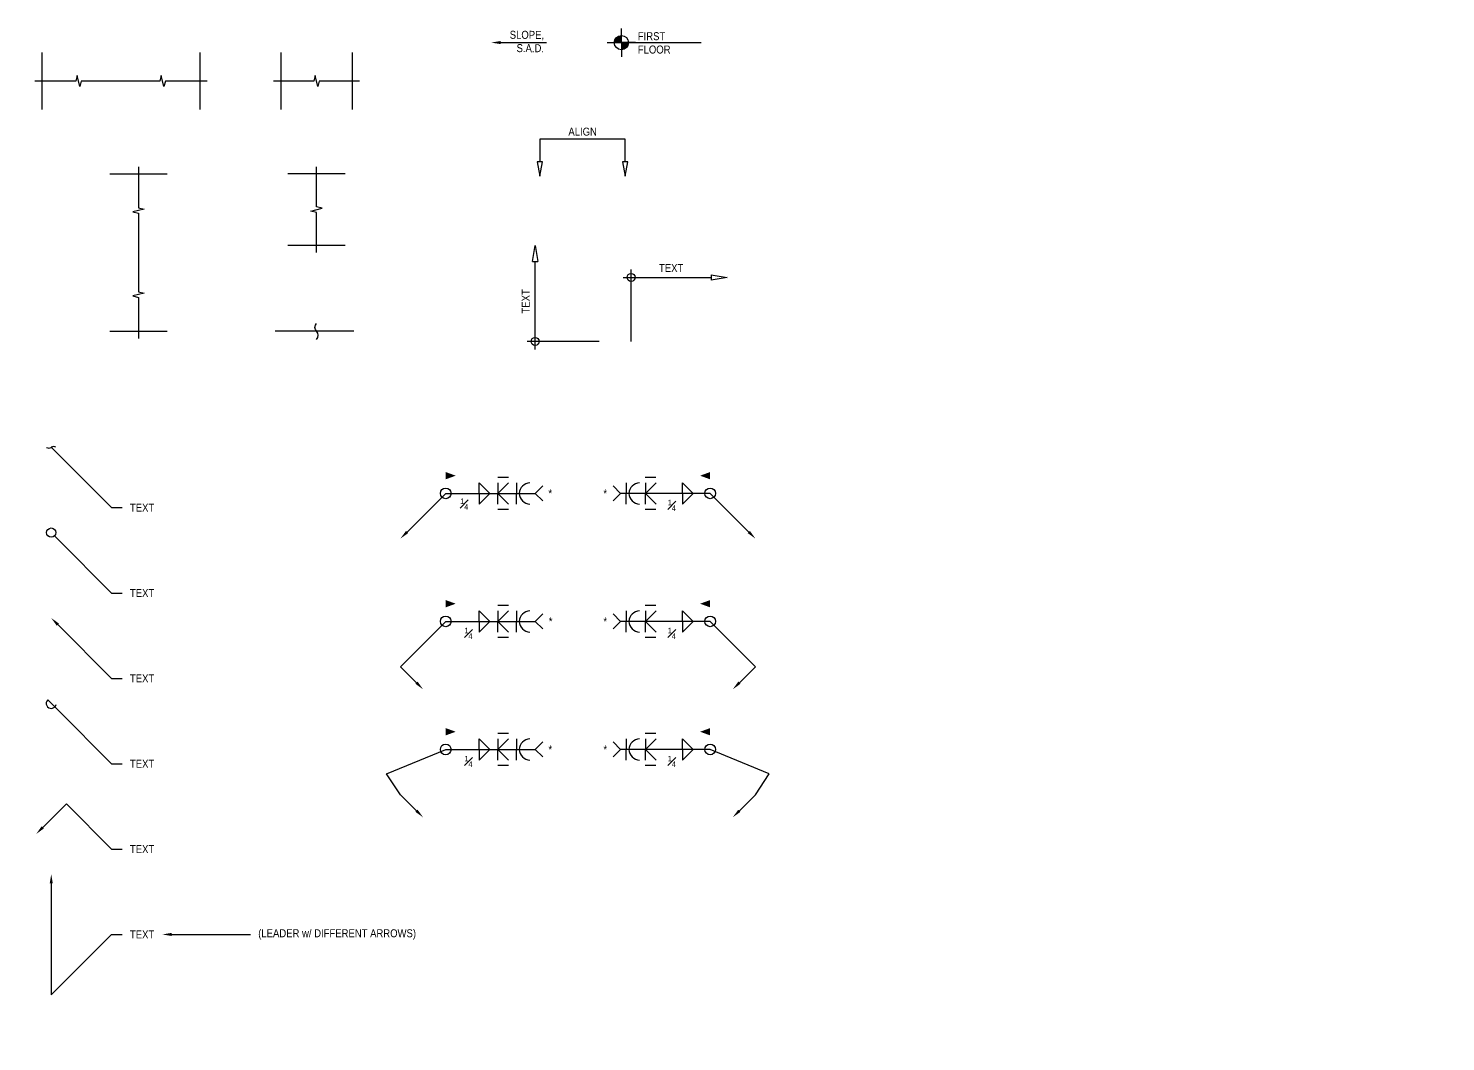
# Model space of a CAD drawing. Header units: inches. Extents: x -2661 to 42767, y -1222 to 9099.
# Drawn here: x 34320.5 to 34586.2, y 1481.8 to 1671.8 of the extents above; entities that cross this region are included whole.
import ezdxf
from ezdxf import colors
from ezdxf.entities.mleader import LeaderData, LeaderLine
from ezdxf.math import Vec2, Vec3

# ---------------------------------------------------------------- set-up
doc = ezdxf.new("R2010")
doc.units = ezdxf.units.IN
doc.header["$LTSCALE"] = 12
doc.header["$MEASUREMENT"] = 0
doc.header["$PDMODE"] = 3
doc.layers.get('0').update_dxf_attribs({"linetype": 'CONTINUOUS'})
doc.layers.get('DefPoints').update_dxf_attribs({"color": 251, "linetype": 'CONTINUOUS'})
for name, color, linetype in [('S-ANNO-DIMS', 2, 'CONTINUOUS'), ('S-ANNO-NOTE', 4, 'CONTINUOUS'), ('S-ANNO-NOTE-EXIST', 251, 'CONTINUOUS'), ('S-BREAK', 2, 'CONTINUOUS')]:
    doc.layers.add(name, color=color, linetype=linetype)
doc.layers.add('S-ANNO-NONPLOT', color=253, linetype='CONTINUOUS', plot=False, transparency=0.5)
doc.styles.add('Arial', font='arial.ttf', dxfattribs={"width": 0.85})
doc.dimstyles.new('DIM-16_Se', dxfattribs={"dimscale": 16, "dimtxt": 0.09375, "dimasz": 0.109375, "dimexe": 0.0625, "dimexo": 0.0625, "dimgap": 0.0625, "dimtad": 1, "dimdec": 4, "dimzin": 11, "dimdsep": 46, "dimlunit": 4, "dimtxsty": 'Arial', "dimblk": 'ARCHTICK', "dimcen": 0.125, "dimdle": 0.0625, "dimclrd": 256, "dimclre": 256, "dimclrt": 4, "dimadec": 0, "dimazin": 0, "dimtfac": 0.75, "dimtdec": 4, "dimtmove": 0, "dimatfit": 3, "dimfxl": 1, "dimfrac": 1, "dimtolj": 1, "dimtzin": 0, "dimarcsym": 0})

# ---------------------------------------------------------------- blocks, each defined once
blk = doc.blocks.new('_Integral')
at = {"color": 0, "linetype": 'ByBlock', "lineweight": -2}
for centre, start, end in [((0.44, -0.09), 102, 168), ((-0.44, 0.09), 282, 348)]:
    blk.add_arc(centre, 0.454, start, end, dxfattribs=at)
blk = doc.blocks.new('_DotBlank')
at = {"color": 0, "lineweight": -2}
blk.add_line((-0.5, 0), (-1, 0), dxfattribs=at)
blk.add_circle((0, 0), 0.5, dxfattribs=at)
blk = doc.blocks.new('_ClosedBlank')
at = {"color": 0, "linetype": 'ByBlock', "lineweight": -2}
for p, q in [((-1, 0.167), (0, 0)), ((-1, 0.167), (-1, -0.167)), ((0, 0), (-1, -0.167))]:
    blk.add_line(p, q, dxfattribs=at)
blk = doc.blocks.new('ARROW-LOOP')
at = {"color": 0}
blk.add_lwpolyline([(-1.81, 0), (0.54, 0, 1.317177), (-0.46, -0.28)], format="xyb", dxfattribs=at)
blk = doc.blocks.new('Se_BREAK SQUIGGLE')
at = {"layer": 'S-BREAK'}
blk.add_lwpolyline([(0, -0.375, 0.408465), (0, 0, -0.407415), (0, 0.369, -2.166217)], format="xyb", dxfattribs=at)
blk = doc.blocks.new('Se_BREAK SYMBOL')
at = {"color": 0, "linetype": 'ByBlock'}
blk.add_lwpolyline([(6, 0), (0.38, 0), (0.19, -0.78), (-0.19, 0.78), (-0.38, 0), (-6, 0)], dxfattribs=at)
blk = doc.blocks.new('ELEV-SYMB')
at = {"layer": 'S-ANNO-NOTE', "color": 2}
for points in [[(-2, 0), (0, 0), (0, 2)], [(2, 0), (0, 0), (0, -2)]]:
    blk.add_lwpolyline(points, dxfattribs=at)
at = {"layer": 'S-ANNO-NOTE', "color": 2, "const_width": 1}
for points in [[(0, 0.5, 0.414214), (-0.5, 0, 0.414214)], [(0, -0.5, 0.414214), (0.5, 0, 0.414214)]]:
    blk.add_lwpolyline(points, format="xyb", dxfattribs=at)
at = {"layer": 'S-ANNO-NOTE', "color": 2}
blk.add_circle((0, 0), 1, dxfattribs=at)
blk = doc.blocks.new('_Small')
at = {"color": 0, "linetype": 'ByBlock', "lineweight": -2}
blk.add_circle((0, 0), 0.25, dxfattribs=at)
blk = doc.blocks.new('*D1456')
at = {"layer": 'DefPoints', "color": 0, "transparency": 16777216}
for p in [(34415.51, 1631.09), (34415.51, 1631.09), (34427.51, 1613.09)]:
    blk.add_point(p, dxfattribs=at)
at = {"layer": 'S-ANNO-DIMS', "lineweight": -2, "transparency": 16777216}
for p, q in [((34415.51, 1611.59), (34415.51, 1628.09)), ((34427.51, 1613.09), (34414.01, 1613.09))]:
    blk.add_line(p, q, dxfattribs=at)
at = {"layer": 'S-ANNO-DIMS', "lineweight": -2, "transparency": 16777216, "xscale": 3, "yscale": 3, "zscale": 3}
for name, p, rotation in [('_ClosedBlank', (34415.51, 1631.09), 90), ('_Small', (34415.51, 1613.09), 270)]:
    blk.add_blockref(name, p, dxfattribs=dict(at, rotation=rotation))
at = {"layer": 'S-ANNO-DIMS', "color": 4, "transparency": 16777216, "insert": (34413.76, 1620.59), "char_height": 1.5, "attachment_point": 5, "rotation": 90, "style": 'Arial'}
blk.add_mtext('\\A1;TEXT ', dxfattribs=at)
blk = doc.blocks.new('*D1460')
at = {"layer": 'DefPoints', "color": 0, "transparency": 16777216}
for p in [(34451.51, 1625.09), (34451.51, 1625.09), (34433.51, 1613.09)]:
    blk.add_point(p, dxfattribs=at)
at = {"layer": 'S-ANNO-DIMS', "lineweight": -2, "transparency": 16777216}
for p, q in [((34433.51, 1613.09), (34433.51, 1626.59)), ((34432.01, 1625.09), (34448.51, 1625.09))]:
    blk.add_line(p, q, dxfattribs=at)
at = {"layer": 'S-ANNO-DIMS', "lineweight": -2, "transparency": 16777216, "xscale": 3, "yscale": 3, "zscale": 3, "rotation": 180}
blk.add_blockref('_Small', (34433.51, 1625.09), dxfattribs=at)
at = {"layer": 'S-ANNO-DIMS', "lineweight": -2, "transparency": 16777216, "xscale": 3, "yscale": 3, "zscale": 3}
blk.add_blockref('_ClosedBlank', (34451.51, 1625.09), dxfattribs=at)
at = {"layer": 'S-ANNO-DIMS', "color": 4, "transparency": 16777216, "insert": (34441.01, 1626.84), "char_height": 1.5, "attachment_point": 5, "style": 'Arial'}
blk.add_mtext('\\A1;TEXT ', dxfattribs=at)

msp = doc.modelspace()

# ---------------------------------------------------------------- linework, layer by layer
at = {"layer": 'S-ANNO-DIMS'}
msp.add_lwpolyline([(34432.91972, 1646.72656), (34431.91972, 1646.72656), (34432.41972, 1644.0599), (34432.91972, 1646.72656), (34432.41972, 1646.72656), (34432.41972, 1650.96923), (34416.41972, 1650.96923), (34416.41972, 1646.72656), (34415.91972, 1646.72656), (34416.41972, 1644.0599), (34416.91972, 1646.72656), (34415.91972, 1646.72656)], dxfattribs=at)
at = {"layer": 'S-ANNO-NONPLOT'}
for p, q in [((34323.05273, 1667.25837), (34323.05273, 1656.53837)), ((34352.66025, 1667.25837), (34352.66025, 1656.53837)), ((34367.83239, 1667.25837), (34367.83239, 1656.53837)), ((34381.23239, 1667.25837), (34381.23239, 1656.53837)), ((34335.78546, 1644.47837), (34346.50546, 1644.47837)), ((34379.89239, 1644.47837), (34369.17239, 1644.47837)), ((34379.89239, 1631.07837), (34369.17239, 1631.07837)), ((34335.78546, 1614.98275), (34346.50546, 1614.98275))]:
    msp.add_line(p, q, dxfattribs=at)
msp.add_lwpolyline([(34381.50532, 1614.98275), (34366.79829, 1614.98275)], dxfattribs=at)
at = {"layer": 'S-ANNO-NOTE', "color": 2}
msp.add_line((34429.01821, 1669.10279), (34446.62461, 1669.10279), dxfattribs=at)
at = {"layer": 'S-ANNO-NOTE'}
for p, q in [((34410.48788, 1587.60081), (34408.48788, 1587.60081)), ((34412.04055, 1586.60081), (34412.04055, 1584.60081)), ((34432.58079, 1586.60081), (34432.58079, 1584.60081)), ((34438.15044, 1587.60081), (34436.15044, 1587.60081)), ((34412.04055, 1582.60081), (34412.04055, 1584.60081)), ((34432.58079, 1582.60081), (34432.58079, 1584.60081)), ((34410.54263, 1581.60081), (34408.54263, 1581.60081)), ((34438.15044, 1581.60081), (34436.15044, 1581.60081)), ((34410.48788, 1563.60081), (34408.48788, 1563.60081)), ((34412.04055, 1562.60081), (34412.04055, 1560.60081)), ((34432.58079, 1562.60081), (34432.58079, 1560.60081)), ((34438.15044, 1563.60081), (34436.15044, 1563.60081)), ((34412.04055, 1558.60081), (34412.04055, 1560.60081)), ((34432.58079, 1558.60081), (34432.58079, 1560.60081)), ((34410.54263, 1557.60081), (34408.54263, 1557.60081)), ((34438.15044, 1557.60081), (34436.15044, 1557.60081)), ((34410.48788, 1539.60081), (34408.48788, 1539.60081)), ((34412.04055, 1538.60081), (34412.04055, 1536.60081)), ((34432.58079, 1538.60081), (34432.58079, 1536.60081)), ((34438.15044, 1539.60081), (34436.15044, 1539.60081)), ((34412.04055, 1534.60081), (34412.04055, 1536.60081)), ((34432.58079, 1534.60081), (34432.58079, 1536.60081)), ((34410.54263, 1533.60081), (34408.54263, 1533.60081)), ((34438.15044, 1533.60081), (34436.15044, 1533.60081))]:
    msp.add_line(p, q, dxfattribs=at)
for points in [[(34398.74454, 1584.60081, 0, 0, 0), (34398.74454, 1587.91677, 1.36808, 0, 0), (34400.62393, 1587.91677, 0, 0, 0)], [(34448.32463, 1584.60081, 0, 0, 0), (34448.32463, 1587.91677, 1.36808, 0, 0), (34446.44524, 1587.91677, 0, 0, 0)], [(34398.74454, 1560.60081, 0, 0, 0), (34398.74454, 1563.91677, 1.36808, 0, 0), (34400.62393, 1563.91677, 0, 0, 0)], [(34448.32463, 1560.60081, 0, 0, 0), (34448.32463, 1563.91677, 1.36808, 0, 0), (34446.44524, 1563.91677, 0, 0, 0)], [(34398.74454, 1536.60081, 0, 0, 0), (34398.74454, 1539.91677, 1.36808, 0, 0), (34400.62393, 1539.91677, 0, 0, 0)], [(34448.32463, 1536.60081, 0, 0, 0), (34448.32463, 1539.91677, 1.36808, 0, 0), (34446.44524, 1539.91677, 0, 0, 0)]]:
    msp.add_lwpolyline(points, format="xyseb", dxfattribs=at)
for points in [[(34405.0447, 1584.60081), (34405.0447, 1586.60081), (34407.0447, 1584.60081)], [(34408.54263, 1586.60081), (34408.54263, 1584.60081), (34410.54263, 1586.60081)], [(34436.20519, 1586.60081), (34436.20519, 1584.60081), (34438.20519, 1586.60081)], [(34443.16497, 1584.60081), (34443.16497, 1586.60081), (34445.16497, 1584.60081)], [(34405.0447, 1584.60081), (34405.0447, 1582.60081), (34407.0447, 1584.60081)], [(34408.54263, 1582.60081), (34408.54263, 1584.60081), (34410.54263, 1582.60081)], [(34416.9488, 1583.1866), (34415.53458, 1584.60081), (34416.9488, 1586.01503)], [(34430.12037, 1583.1866), (34431.53458, 1584.60081), (34430.12037, 1586.01503)], [(34436.20519, 1582.60081), (34436.20519, 1584.60081), (34438.20519, 1582.60081)], [(34443.16497, 1584.60081), (34443.16497, 1582.60081), (34445.16497, 1584.60081)], [(34405.0447, 1560.60081), (34405.0447, 1562.60081), (34407.0447, 1560.60081)], [(34408.54263, 1562.60081), (34408.54263, 1560.60081), (34410.54263, 1562.60081)], [(34436.20519, 1562.60081), (34436.20519, 1560.60081), (34438.20519, 1562.60081)], [(34443.16497, 1560.60081), (34443.16497, 1562.60081), (34445.16497, 1560.60081)], [(34405.0447, 1560.60081), (34405.0447, 1558.60081), (34407.0447, 1560.60081)], [(34408.54263, 1558.60081), (34408.54263, 1560.60081), (34410.54263, 1558.60081)], [(34416.9488, 1559.1866), (34415.53458, 1560.60081), (34416.9488, 1562.01503)], [(34430.12037, 1559.1866), (34431.53458, 1560.60081), (34430.12037, 1562.01503)], [(34436.20519, 1558.60081), (34436.20519, 1560.60081), (34438.20519, 1558.60081)], [(34443.16497, 1560.60081), (34443.16497, 1558.60081), (34445.16497, 1560.60081)], [(34405.0447, 1536.60081), (34405.0447, 1538.60081), (34407.0447, 1536.60081)], [(34408.54263, 1538.60081), (34408.54263, 1536.60081), (34410.54263, 1538.60081)], [(34436.20519, 1538.60081), (34436.20519, 1536.60081), (34438.20519, 1538.60081)], [(34443.16497, 1536.60081), (34443.16497, 1538.60081), (34445.16497, 1536.60081)], [(34405.0447, 1536.60081), (34405.0447, 1534.60081), (34407.0447, 1536.60081)], [(34408.54263, 1534.60081), (34408.54263, 1536.60081), (34410.54263, 1534.60081)], [(34416.9488, 1535.1866), (34415.53458, 1536.60081), (34416.9488, 1538.01503)], [(34430.12037, 1535.1866), (34431.53458, 1536.60081), (34430.12037, 1538.01503)], [(34436.20519, 1534.60081), (34436.20519, 1536.60081), (34438.20519, 1534.60081)], [(34443.16497, 1536.60081), (34443.16497, 1534.60081), (34445.16497, 1536.60081)]]:
    msp.add_lwpolyline(points, dxfattribs=at)
for centre in [(34398.74454, 1584.60081), (34448.32463, 1584.60081), (34398.74454, 1560.60081), (34448.32463, 1560.60081), (34398.74454, 1536.60081), (34448.32463, 1536.60081)]:
    msp.add_circle(centre, 1, dxfattribs=at)
for centre, start, end in [((34414.68173, 1584.45964), 93.7722975, 176.2277025), ((34435.22197, 1584.45964), 93.7722975, 176.2277025), ((34414.68173, 1584.74199), 183.7722975, 266.2277025), ((34435.22197, 1584.74199), 183.7722975, 266.2277025), ((34414.68173, 1560.45964), 93.7722975, 176.2277025), ((34435.22197, 1560.45964), 93.7722975, 176.2277025), ((34414.68173, 1560.74199), 183.7722975, 266.2277025), ((34435.22197, 1560.74199), 183.7722975, 266.2277025), ((34414.68173, 1536.45964), 93.7722975, 176.2277025), ((34435.22197, 1536.45964), 93.7722975, 176.2277025), ((34414.68173, 1536.74199), 183.7722975, 266.2277025), ((34435.22197, 1536.74199), 183.7722975, 266.2277025)]:
    msp.add_arc(centre, 2.14583, start, end, dxfattribs=at)
at = {"layer": 'S-BREAK'}
for points in [[(34354.00025, 1661.89837), (34346.18424, 1661.89837), (34345.93059, 1660.85538), (34345.42331, 1662.94136), (34345.16966, 1661.89837), (34330.43143, 1661.89837), (34330.17778, 1660.85538), (34329.6705, 1662.94136), (34329.41685, 1661.89837), (34321.71273, 1661.89837)], [(34341.14546, 1645.81837), (34341.14546, 1638.11425), (34342.18845, 1637.86061), (34340.10247, 1637.35332), (34341.14546, 1637.09968), (34341.14546, 1622.36144), (34342.18845, 1622.1078), (34340.10247, 1621.60051), (34341.14546, 1621.34687), (34341.14546, 1613.64275)]]:
    msp.add_lwpolyline(points, dxfattribs=at)

# ---------------------------------------------------------------- block references
at = {"layer": 'S-ANNO-NOTE', "xscale": 1.333333333333333, "yscale": 1.333333333333333, "zscale": 1.333333333333333}
msp.add_blockref('ELEV-SYMB', (34431.68487, 1669.10279), dxfattribs=at)
at = {"layer": 'S-BREAK'}
for name, p, xscale, yscale, zscale in [('Se_BREAK SYMBOL', (34374.53239, 1661.89837), 1.34, 1.34, 1.34), ('Se_BREAK SQUIGGLE', (34374.53239, 1614.98275), 4.02, 4.02, 4.02)]:
    msp.add_blockref(name, p, dxfattribs=dict(at, xscale=xscale, yscale=yscale, zscale=zscale))
at = {"layer": 'S-BREAK', "xscale": 1.34, "yscale": 1.34, "zscale": 1.34, "rotation": 270}
msp.add_blockref('Se_BREAK SYMBOL', (34374.53239, 1637.77837), dxfattribs=at)

# ---------------------------------------------------------------- texts
at = {"layer": 'S-ANNO-NOTE', "insert": (34417.18758, 1671.29584), "char_height": 1.5, "width": 7.7356546, "attachment_point": 3, "rotation": 359.8065106, "style": 'Arial'}
msp.add_mtext('SLOPE, S.A.D.', dxfattribs=at)
at = {"layer": 'S-ANNO-NOTE', "char_height": 1.5, "style": 'Arial'}
for s, insert, width, attachment_point in [('FIRST\\PFLOOR', (34434.76053, 1671.04851), 24.0155425, 1), ('ALIGN', (34424.41972, 1651.6359), 6.4612172, 8), ('\\A1;{\\H0.7x;\\S1#4;}', (34401.47037, 1583.65482), 2.7871049, 1), ('*', (34418.00448, 1584.60081), 16.8851611, 4), ('*', (34428.99554, 1584.60081), 19.4021549, 6), ('\\A1;{\\H0.7x;\\S1#4;}', (34441.88445, 1583.40129), 4.8760944, 3), ('*', (34418.07362, 1560.60081), 19.4021549, 4), ('*', (34428.99554, 1560.60081), 19.4021549, 6), ('\\A1;{\\H0.7x;\\S1#4;}', (34403.76419, 1559.40129), 4.8760944, 3), ('\\A1;{\\H0.7x;\\S1#4;}', (34441.88445, 1559.40129), 4.8760944, 3), ('*', (34418.00448, 1536.60081), 16.8851611, 4), ('*', (34428.99554, 1536.60081), 19.4021549, 6), ('\\A1;{\\H0.7x;\\S1#4;}', (34403.76419, 1535.40129), 4.8760944, 3), ('\\A1;{\\H0.7x;\\S1#4;}', (34441.88445, 1535.40129), 4.8760944, 3)]:
    msp.add_mtext(s, dxfattribs=dict(at, insert=insert, width=width, attachment_point=attachment_point))

# ---------------------------------------------------------------- dimensions: what is measured, and where the dimension line sits
at = {"layer": 'S-ANNO-DIMS'}
for base, p1, p2, angle, picture, middle in [((34415.51402, 1631.09333), (34427.51402, 1613.09333), (34415.51402, 1631.09333), 270, '*D1456', (34413.76402, 1620.59333)), ((34451.51402, 1625.09333), (34433.51402, 1613.09333), (34451.51402, 1625.09333), 180, '*D1460', (34441.01402, 1626.84333))]:
    dim = msp.add_linear_dim(base=base, p1=p1, p2=p2, angle=angle, text='TEXT ', dimstyle='DIM-16_Se', override={"dimasz": 0.1875, "dimexe": 0.09375, "dimexo": 0, "dimblk1": 'Small', "dimblk2": 'ClosedBlank', "dimsah": 1, "dimdle": 0.09375, "dimse2": 1}, dxfattribs=at)
    dim.commit()
    dim.dimension.update_dxf_attribs({"geometry": picture, "text_midpoint": middle})

# ---------------------------------------------------------------- leaders
at = {"layer": 'S-ANNO-NOTE'}
ml = msp.add_multileader_mtext('Standard', dxfattribs=at)
ml.set_content('', color=4, style='Arial')
ml.set_leader_properties(color=2)
ml.build(insert=Vec2(0, 0))
ml.multileader.update_dxf_attribs({"has_dogleg": 0, "dogleg_length": 1.21451, "arrow_head_size": 1.75, "scale": 16})
ctx = ml.context
ctx.base_point, ctx.scale, ctx.char_height, ctx.arrow_head_size, ctx.landing_gap_size, ctx.plane_origin, ctx.plane_x_axis, ctx.plane_y_axis = Vec3(34420.53216, 1669.10279), 16, 1.5, 1.75, 1.44, Vec3(34408.32477, 1676.13339), Vec3(-1, 0), Vec3(0, -1)
ctx.text_align_type = 2
notes = []
notes.append((ctx, [(0, (1, 1, 0), (34415.11633, 1669.10279), (1, 0), 2.53583, [(0, [(34407.27822, 1669.10279)], 0, [])])]))
ctx.mtext.insert, ctx.mtext.text_direction, ctx.mtext.rotation, ctx.mtext.alignment, ctx.mtext.flow_direction = Vec3(34419.09216, 1668.35279), Vec3(-1, 0), 3.141592654, 3, 5
ml = msp.add_multileader_mtext('Standard', dxfattribs=at)
ml.set_content('TEXT', color=4, style='Arial')
ml.set_leader_properties(color=2)
ml.set_arrow_properties(name='INTEGRAL')
ml.build(insert=Vec2(0, 0))
ml.multileader.update_dxf_attribs({"dogleg_length": 0.36, "arrow_head_size": 1.75, "scale": 16})
ctx = ml.context
ctx.base_point, ctx.scale, ctx.char_height, ctx.arrow_head_size, ctx.landing_gap_size, ctx.plane_origin = Vec3(34338.10862, 1581.92148), 16, 1.5, 1.75, 1.44, Vec3(34283.91656, 1888.74159)
notes.append((ctx, [(0, (1, 1, 0), (34336.10862, 1581.92148), (1, 0), 2, [(0, [(34324.79491, 1593.23519)], 0, [])])]))
ctx.mtext.insert, ctx.mtext.width, ctx.mtext.flow_direction = Vec3(34339.54862, 1582.67148), 32, 5
ml = msp.add_multileader_mtext('Standard', dxfattribs=at)
ml.set_content('', color=4, style='Arial')
ml.set_leader_properties(color=2)
ml.build(insert=Vec2(0, 0))
ml.multileader.update_dxf_attribs({"dogleg_length": 1.21451, "arrow_head_size": 1.75, "scale": 16})
ctx = ml.context
ctx.base_point, ctx.scale, ctx.char_height, ctx.arrow_head_size, ctx.landing_gap_size, ctx.plane_origin = Vec3(34415.53458, 1584.60081), 16, 1.5, 1.75, 1.44, Vec3(34392.37394, 1577.57021)
notes.append((ctx, [(0, (1, 1, 0), (34398.74454, 1584.60081), (1, 0), 16.79004, [(0, [(34390.25926, 1576.11553)], 0, [])])]))
ctx.mtext.insert, ctx.mtext.flow_direction = Vec3(34416.97458, 1585.35081), 5
ml = msp.add_multileader_mtext('Standard', dxfattribs=at)
ml.set_content('', color=4, style='Arial')
ml.set_leader_properties(color=2)
ml.build(insert=Vec2(0, 0))
ml.multileader.update_dxf_attribs({"dogleg_length": 1.21451, "arrow_head_size": 1.75, "scale": 16})
ctx = ml.context
ctx.base_point, ctx.scale, ctx.char_height, ctx.arrow_head_size, ctx.landing_gap_size, ctx.plane_origin = Vec3(34428.65458, 1584.60081), 16, 1.5, 1.75, 1.44, Vec3(34454.69523, 1577.57021)
ctx.text_align_type = 2
notes.append((ctx, [(0, (1, 1, 0), (34448.32463, 1584.60081), (-1, 0), 16.79004, [(0, [(34456.80991, 1576.11553)], 0, [])])]))
ctx.mtext.insert, ctx.mtext.alignment, ctx.mtext.flow_direction = Vec3(34430.09458, 1585.35081), 3, 5
ml = msp.add_multileader_mtext('Standard', dxfattribs=at)
ml.set_content('\\A1;TEXT', color=4, style='Arial')
ml.set_leader_properties(color=2)
ml.set_arrow_properties(name='DOTBLANK')
ml.build(insert=Vec2(0, 0))
ml.multileader.update_dxf_attribs({"dogleg_length": 0.36, "arrow_head_size": 1.75, "scale": 16})
ctx = ml.context
ctx.base_point, ctx.scale, ctx.char_height, ctx.arrow_head_size, ctx.landing_gap_size, ctx.plane_origin = Vec3(34338.10862, 1565.92148), 16, 1.5, 1.75, 1.44, Vec3(34292.40184, 1864.25631)
notes.append((ctx, [(0, (1, 1, 0), (34336.10862, 1565.92148), (1, 0), 2, [(0, [(34324.79491, 1577.23519)], 0, [])])]))
ctx.mtext.insert, ctx.mtext.width, ctx.mtext.defined_height, ctx.mtext.flow_direction = Vec3(34339.54862, 1566.67148), 32, 5.03236, 5
ml = msp.add_multileader_mtext('Standard', dxfattribs=at)
ml.set_content('\\A1;TEXT', color=4, style='Arial')
ml.set_leader_properties(color=2)
ml.build(insert=Vec2(0, 0))
ml.multileader.update_dxf_attribs({"dogleg_length": 0.36, "arrow_head_size": 1.75, "scale": 16})
ctx = ml.context
ctx.base_point, ctx.scale, ctx.char_height, ctx.arrow_head_size, ctx.landing_gap_size, ctx.plane_origin = Vec3(34338.10862, 1549.92148), 16, 1.5, 1.75, 1.44, Vec3(34292.40184, 1848.25631)
notes.append((ctx, [(0, (1, 1, 0), (34336.10862, 1549.92148), (1, 0), 2, [(0, [(34324.79491, 1561.23519)], 0, [])])]))
ctx.mtext.insert, ctx.mtext.width, ctx.mtext.flow_direction = Vec3(34339.54862, 1550.67148), 32, 5
ml = msp.add_multileader_mtext('Standard', dxfattribs=at)
ml.set_content('', color=4, style='Arial')
ml.set_leader_properties(color=2)
ml.build(insert=Vec2(0, 0))
ml.multileader.update_dxf_attribs({"dogleg_length": 1.21451, "arrow_head_size": 1.75, "scale": 16})
ctx = ml.context
ctx.base_point, ctx.scale, ctx.char_height, ctx.arrow_head_size, ctx.landing_gap_size, ctx.plane_origin = Vec3(34415.53458, 1560.60081), 16, 1.5, 1.75, 1.44, Vec3(34392.37394, 1553.57021)
notes.append((ctx, [(0, (1, 1, 0), (34398.74454, 1560.60081), (1, 0), 16.79004, [(0, [(34394.5019, 1547.87289), (34390.25926, 1552.11553)], 0, [])])]))
ctx.mtext.insert, ctx.mtext.flow_direction = Vec3(34416.97458, 1561.35081), 5
ml = msp.add_multileader_mtext('Standard', dxfattribs=at)
ml.set_content('', color=4, style='Arial')
ml.set_leader_properties(color=2)
ml.build(insert=Vec2(0, 0))
ml.multileader.update_dxf_attribs({"dogleg_length": 1.21451, "arrow_head_size": 1.75, "scale": 16})
ctx = ml.context
ctx.base_point, ctx.scale, ctx.char_height, ctx.arrow_head_size, ctx.landing_gap_size, ctx.plane_origin = Vec3(34428.65458, 1560.60081), 16, 1.5, 1.75, 1.44, Vec3(34454.69523, 1553.57021)
ctx.text_align_type = 2
notes.append((ctx, [(0, (1, 1, 0), (34448.32463, 1560.60081), (-1, 0), 16.79004, [(0, [(34452.56727, 1547.87289), (34456.80991, 1552.11553)], 0, [])])]))
ctx.mtext.insert, ctx.mtext.alignment, ctx.mtext.flow_direction = Vec3(34430.09458, 1561.35081), 3, 5
ml = msp.add_multileader_mtext('Standard', dxfattribs=at)
ml.set_content('TEXT', color=4, style='Arial')
ml.set_leader_properties(color=2)
ml.set_arrow_properties(name='INTEGRAL')
ml.build(insert=Vec2(0, 0))
ml.multileader.update_dxf_attribs({"dogleg_length": 0.36, "arrow_head_size": 2.625, "scale": 24})
ctx = ml.context
ctx.base_point, ctx.scale, ctx.char_height, ctx.arrow_head_size, ctx.landing_gap_size, ctx.plane_origin = Vec3(35224.71963, 1531.65327), 24, 2.25, 2.625, 2.16, Vec3(35290.51563, 1838.47338)
ctx.text_align_type = 2
notes.append((ctx, [(0, (1, 1, 0), (35238.75165, 1531.65327), (-1, 0), 3, [(0, [(35255.29412, 1548.62384)], 0, [])])]))
ctx.mtext.insert, ctx.mtext.width, ctx.mtext.alignment, ctx.mtext.flow_direction = Vec3(35233.59165, 1532.77827), 48, 3, 5
ml = msp.add_multileader_mtext('Standard', dxfattribs=at)
ml.set_content('TEXT', color=4, style='Arial')
ml.set_leader_properties(color=2)
ml.set_arrow_properties(name='ARROW-LOOP')
ml.build(insert=Vec2(0, 0))
ml.multileader.update_dxf_attribs({"dogleg_length": 0.36, "arrow_head_size": 1.75, "scale": 16})
ctx = ml.context
ctx.base_point, ctx.scale, ctx.char_height, ctx.arrow_head_size, ctx.landing_gap_size, ctx.plane_origin = Vec3(34338.10862, 1533.92148), 16, 1.5, 1.75, 1.44, Vec3(34292.40184, 1832.25631)
notes.append((ctx, [(0, (1, 1, 0), (34336.10862, 1533.92148), (1, 0), 2, [(0, [(34324.79491, 1545.23519)], 0, [])])]))
ctx.mtext.insert, ctx.mtext.width, ctx.mtext.flow_direction = Vec3(34339.54862, 1534.67148), 32, 5
ml = msp.add_multileader_mtext('Standard', dxfattribs=at)
ml.set_content('', color=4, style='Arial')
ml.set_leader_properties(color=2)
ml.build(insert=Vec2(0, 0))
ml.multileader.update_dxf_attribs({"dogleg_length": 1.21451, "arrow_head_size": 1.75, "scale": 16})
ctx = ml.context
ctx.base_point, ctx.scale, ctx.char_height, ctx.arrow_head_size, ctx.landing_gap_size, ctx.plane_origin = Vec3(34415.53458, 1536.60081), 16, 1.5, 1.75, 1.44, Vec3(34392.37394, 1529.57021)
notes.append((ctx, [(0, (1, 1, 0), (34398.74454, 1536.60081), (1, 0), 16.79004, [(1, [(34394.5019, 1523.87289), (34390.25926, 1528.11553), (34387.65799, 1532.00861)], 0, [])])]))
ctx.mtext.insert, ctx.mtext.flow_direction = Vec3(34416.97458, 1537.35081), 5
ml = msp.add_multileader_mtext('Standard', dxfattribs=at)
ml.set_content('', color=4, style='Arial')
ml.set_leader_properties(color=2)
ml.build(insert=Vec2(0, 0))
ml.multileader.update_dxf_attribs({"dogleg_length": 1.21451, "arrow_head_size": 1.75, "scale": 16})
ctx = ml.context
ctx.base_point, ctx.scale, ctx.char_height, ctx.arrow_head_size, ctx.landing_gap_size, ctx.plane_origin = Vec3(34428.65458, 1536.60081), 16, 1.5, 1.75, 1.44, Vec3(34454.69523, 1529.57021)
ctx.text_align_type = 2
notes.append((ctx, [(0, (1, 1, 0), (34448.32463, 1536.60081), (-1, 0), 16.79004, [(1, [(34452.56727, 1523.87289), (34456.80991, 1528.11553), (34459.41118, 1532.00861)], 0, [])])]))
ctx.mtext.insert, ctx.mtext.alignment, ctx.mtext.flow_direction = Vec3(34430.09458, 1537.35081), 3, 5
ml = msp.add_multileader_mtext('Standard', dxfattribs=at)
ml.set_content('\\A1;TEXT', color=4, style='Arial')
ml.set_leader_properties(color=2)
ml.set_arrow_properties(name='DOTBLANK')
ml.build(insert=Vec2(0, 0))
ml.multileader.update_dxf_attribs({"dogleg_length": 0.36, "arrow_head_size": 2.625, "scale": 24})
ctx = ml.context
ctx.base_point, ctx.scale, ctx.char_height, ctx.arrow_head_size, ctx.landing_gap_size, ctx.plane_origin = Vec3(35224.71963, 1507.65327), 24, 2.25, 2.625, 2.16, Vec3(35282.03035, 1805.9881)
ctx.text_align_type = 2
notes.append((ctx, [(0, (1, 1, 0), (35238.75165, 1507.65327), (-1, 0), 3, [(0, [(35255.29412, 1524.62384)], 0, [])])]))
ctx.mtext.insert, ctx.mtext.width, ctx.mtext.defined_height, ctx.mtext.alignment, ctx.mtext.flow_direction = Vec3(35233.59165, 1508.77827), 48, 7.54853, 3, 5
ml = msp.add_multileader_mtext('Standard', dxfattribs=at)
ml.set_content('TEXT', color=4, style='Arial')
ml.set_leader_properties(color=2)
ml.build(insert=Vec2(0, 0))
ml.multileader.update_dxf_attribs({"dogleg_length": 21.88349, "arrow_head_size": 1.75, "scale": 16})
ctx = ml.context
ctx.base_point, ctx.scale, ctx.char_height, ctx.arrow_head_size, ctx.landing_gap_size, ctx.plane_origin = Vec3(34338.10862, 1517.92148), 16, 1.5, 1.75, 1.44, Vec3(34281.59321, 1957.98253)
notes.append((ctx, [(0, (1, 1, 0), (34336.10862, 1517.92148), (1, 0), 2, [(0, [(34321.9663, 1520.74972), (34327.62334, 1526.40677)], 0, [])])]))
ctx.mtext.insert, ctx.mtext.width, ctx.mtext.flow_direction = Vec3(34339.54862, 1518.67148), 32, 5
ml = msp.add_multileader_mtext('Standard', dxfattribs=at)
ml.set_content('TEXT', color=4, style='Arial')
ml.set_leader_properties(color=2)
ml.build(insert=Vec2(0, 0))
ml.multileader.update_dxf_attribs({"dogleg_length": 0.36, "arrow_head_size": 1.75, "scale": 16})
ctx = ml.context
ctx.base_point, ctx.scale, ctx.char_height, ctx.arrow_head_size, ctx.landing_gap_size, ctx.plane_origin = Vec3(34338.10862, 1501.92148), 16, 1.5, 1.75, 1.44, Vec3(34292.40184, 1800.25631)
notes.append((ctx, [(0, (1, 1, 0), (34336.10862, 1501.92148), (1, 0), 2, [(1, [(34324.79491, 1513.23519), (34324.79491, 1490.60778)], 0, [])])]))
ctx.mtext.insert, ctx.mtext.width, ctx.mtext.flow_direction = Vec3(34339.54862, 1502.67148), 32, 5
ml = msp.add_multileader_mtext('Standard', dxfattribs=at)
ml.set_content('\\A1;{\\C256;TEXT IS BOTTOM LEFT JUSTIFIED TO KEEP CONSISTENT GAP BETWEEN DETAIL TITLE & NOTES}', color=4, style='Arial')
ml.set_leader_properties(color=2)
ml.build(insert=Vec2(0, 0))
ml.multileader.update_dxf_attribs({"dogleg_length": 0.125, "arrow_head_size": 2.625, "scale": 24})
ctx = ml.context
ctx.base_point, ctx.scale, ctx.char_height, ctx.arrow_head_size, ctx.landing_gap_size, ctx.plane_origin = Vec3(34821.12016, 1501.32868), 24, 2.25, 2.625, 2.16, Vec3(34945.66096, 2049.09701)
ctx.text_align_type = 2
notes.append((ctx, [(0, (1, 1, 0), (34872.02455, 1501.32868), (-1, 0), 3, [(0, [(34883.35034, 1491.9081)], 0, [])])]))
ctx.mtext.insert, ctx.mtext.width, ctx.mtext.defined_height, ctx.mtext.alignment, ctx.mtext.flow_direction = Vec3(34866.86455, 1502.47977), 43.6773346, 25.3416, 3, 5
at = {"layer": 'S-ANNO-NOTE', "color": 191}
ml = msp.add_multileader_mtext('Standard', dxfattribs=at)
ml.set_content('(LEADER w/ DIFFERENT ARROWS)', color=191, style='Arial')
ml.set_leader_properties(color=191)
ml.build(insert=Vec2(0, 0))
ml.multileader.update_dxf_attribs({"text_right_attachment_type": 3, "dogleg_length": 0.36, "arrow_head_size": 1.75, "scale": 16})
ctx = ml.context
ctx.base_point, ctx.scale, ctx.char_height, ctx.arrow_head_size, ctx.landing_gap_size, ctx.plane_origin = Vec3(34362.15687, 1501.92148), 16, 1.5, 1.75, 1.44, Vec3(34315.58502, 1799.02971)
ctx.right_attachment = 3
notes.append((ctx, [(0, (1, 1, 0), (34360.15687, 1501.92148), (1, 0), 2, [(0, [(34345.62609, 1501.92148)], 0, [])])]))
ctx.mtext.insert, ctx.mtext.width, ctx.mtext.defined_height, ctx.mtext.flow_direction = Vec3(34363.59687, 1502.89198), 39.9616719, 6.10855, 5
at = {"layer": 'S-ANNO-NOTE'}
ml = msp.add_multileader_mtext('Standard', dxfattribs=at)
ml.set_content('\\A1;TEXT', color=4, style='Arial')
ml.set_leader_properties(color=2)
ml.build(insert=Vec2(0, 0))
ml.multileader.update_dxf_attribs({"dogleg_length": 0.36, "arrow_head_size": 2.625, "scale": 24})
ctx = ml.context
ctx.base_point, ctx.scale, ctx.char_height, ctx.arrow_head_size, ctx.landing_gap_size, ctx.plane_origin = Vec3(35224.71963, 1483.65327), 24, 2.25, 2.625, 2.16, Vec3(35282.03035, 1781.9881)
ctx.text_align_type = 2
notes.append((ctx, [(0, (1, 1, 0), (35238.75165, 1483.65327), (-1, 0), 3, [(0, [(35255.29412, 1500.62384)], 0, [])])]))
ctx.mtext.insert, ctx.mtext.width, ctx.mtext.alignment, ctx.mtext.flow_direction = Vec3(35233.59165, 1484.77827), 48, 3, 5
at = {"layer": 'S-ANNO-NOTE-EXIST'}
ml = msp.add_multileader_mtext('Standard', dxfattribs=at)
ml.set_content('{\\C256;TEXT}', color=4, style='Arial')
ml.set_leader_properties(color=256)
ml.set_arrow_properties(name='INTEGRAL')
ml.build(insert=Vec2(0, 0))
ml.multileader.update_dxf_attribs({"dogleg_length": 0.36, "arrow_head_size": 1.75, "scale": 16})
ctx = ml.context
ctx.base_point, ctx.scale, ctx.char_height, ctx.arrow_head_size, ctx.landing_gap_size, ctx.plane_origin = Vec3(34252.70875, 1575.57168), 16, 1.5, 1.75, 1.44, Vec3(34205.62637, 1873.9065)
notes.append((ctx, [(0, (1, 1, 0), (34250.70875, 1575.57168), (1, 0), 2, [(0, [(34239.39504, 1586.88539)], 0, [])])]))
ctx.mtext.insert, ctx.mtext.width, ctx.mtext.flow_direction = Vec3(34254.14875, 1576.32168), 32, 5
ml = msp.add_multileader_mtext('Standard', dxfattribs=at)
ml.set_content('{\\C256;TEXT}', color=4, style='Arial')
ml.set_leader_properties(color=256)
ml.set_arrow_properties(name='DOTBLANK')
ml.build(insert=Vec2(0, 0))
ml.multileader.update_dxf_attribs({"dogleg_length": 0.36, "arrow_head_size": 1.75, "scale": 16})
ctx = ml.context
ctx.base_point, ctx.scale, ctx.char_height, ctx.arrow_head_size, ctx.landing_gap_size, ctx.plane_origin = Vec3(34252.70875, 1559.57168), 16, 1.5, 1.75, 1.44, Vec3(34205.62637, 1857.9065)
notes.append((ctx, [(0, (1, 1, 0), (34250.70875, 1559.57168), (1, 0), 2, [(0, [(34239.39504, 1570.88539)], 0, [])])]))
ctx.mtext.insert, ctx.mtext.width, ctx.mtext.flow_direction = Vec3(34254.14875, 1560.32168), 32, 5
ml = msp.add_multileader_mtext('Standard', dxfattribs=at)
ml.set_content('{\\C256;TEXT}', color=4, style='Arial')
ml.set_leader_properties(color=256)
ml.set_arrow_properties(name='CLOSEDBLANK')
ml.build(insert=Vec2(0, 0))
ml.multileader.update_dxf_attribs({"dogleg_length": 0.36, "arrow_head_size": 1.75, "scale": 16})
ctx = ml.context
ctx.base_point, ctx.scale, ctx.char_height, ctx.arrow_head_size, ctx.landing_gap_size, ctx.plane_origin = Vec3(34252.70875, 1543.57168), 16, 1.5, 1.75, 1.44, Vec3(34205.62637, 1841.9065)
notes.append((ctx, [(0, (1, 1, 0), (34250.70875, 1543.57168), (1, 0), 2, [(0, [(34239.39504, 1554.88539)], 0, [])])]))
ctx.mtext.insert, ctx.mtext.width, ctx.mtext.flow_direction = Vec3(34254.14875, 1544.32168), 32, 5
ml = msp.add_multileader_mtext('Standard', dxfattribs=at)
ml.set_content('{\\C256;TEXT}', color=4, style='Arial')
ml.set_leader_properties(color=256)
ml.set_arrow_properties(name='INTEGRAL')
ml.build(insert=Vec2(0, 0))
ml.multileader.update_dxf_attribs({"dogleg_length": 0.36, "arrow_head_size": 2.625, "scale": 24})
ctx = ml.context
ctx.base_point, ctx.scale, ctx.char_height, ctx.arrow_head_size, ctx.landing_gap_size, ctx.plane_origin = Vec3(35070.77851, 1531.65327), 24, 2.25, 2.625, 2.16, Vec3(35129.46481, 1829.9881)
ctx.text_align_type = 2
notes.append((ctx, [(0, (1, 1, 0), (35084.81052, 1531.65327), (-1, 0), 3, [(0, [(35101.353, 1548.62384)], 0, [])])]))
ctx.mtext.insert, ctx.mtext.width, ctx.mtext.alignment, ctx.mtext.flow_direction = Vec3(35079.65052, 1532.77827), 48, 3, 5
ml = msp.add_multileader_mtext('Standard', dxfattribs=at)
ml.set_content('{\\C256;TEXT}', color=4, style='Arial')
ml.set_leader_properties(color=256)
ml.set_arrow_properties(name='ARROW-LOOP')
ml.build(insert=Vec2(0, 0))
ml.multileader.update_dxf_attribs({"dogleg_length": 0.36, "arrow_head_size": 1.75, "scale": 16})
ctx = ml.context
ctx.base_point, ctx.scale, ctx.char_height, ctx.arrow_head_size, ctx.landing_gap_size, ctx.plane_origin = Vec3(34252.70875, 1527.57168), 16, 1.5, 1.75, 1.44, Vec3(34205.62637, 1825.9065)
notes.append((ctx, [(0, (1, 1, 0), (34250.70875, 1527.57168), (1, 0), 2, [(0, [(34239.39504, 1538.88539)], 0, [])])]))
ctx.mtext.insert, ctx.mtext.width, ctx.mtext.flow_direction = Vec3(34254.14875, 1528.32168), 32, 5
ml = msp.add_multileader_mtext('Standard', dxfattribs=at)
ml.set_content('{\\C256;TEXT}', color=4, style='Arial')
ml.set_leader_properties(color=256)
ml.set_arrow_properties(name='DOTBLANK')
ml.build(insert=Vec2(0, 0))
ml.multileader.update_dxf_attribs({"dogleg_length": 0.36, "arrow_head_size": 2.625, "scale": 24})
ctx = ml.context
ctx.base_point, ctx.scale, ctx.char_height, ctx.arrow_head_size, ctx.landing_gap_size, ctx.plane_origin = Vec3(35070.77851, 1507.65327), 24, 2.25, 2.625, 2.16, Vec3(35129.46481, 1805.9881)
ctx.text_align_type = 2
notes.append((ctx, [(0, (1, 1, 0), (35084.81052, 1507.65327), (-1, 0), 3, [(0, [(35101.353, 1524.62384)], 0, [])])]))
ctx.mtext.insert, ctx.mtext.width, ctx.mtext.alignment, ctx.mtext.flow_direction = Vec3(35079.65052, 1508.77827), 48, 3, 5
ml = msp.add_multileader_mtext('Standard', dxfattribs=at)
ml.set_content('{\\C256;TEXT}', color=4, style='Arial')
ml.set_leader_properties(color=256)
ml.set_arrow_properties(name='CLOSEDBLANK')
ml.build(insert=Vec2(0, 0))
ml.multileader.update_dxf_attribs({"dogleg_length": 0.36, "arrow_head_size": 2.625, "scale": 24})
ctx = ml.context
ctx.base_point, ctx.scale, ctx.char_height, ctx.arrow_head_size, ctx.landing_gap_size, ctx.plane_origin = Vec3(35070.77851, 1483.65327), 24, 2.25, 2.625, 2.16, Vec3(35129.46481, 1781.9881)
ctx.text_align_type = 2
notes.append((ctx, [(0, (1, 1, 0), (35084.81052, 1483.65327), (-1, 0), 3, [(0, [(35101.353, 1500.62384)], 0, [])])]))
ctx.mtext.insert, ctx.mtext.width, ctx.mtext.alignment, ctx.mtext.flow_direction = Vec3(35079.65052, 1484.77827), 48, 3, 5
for ctx, leaders in notes:
    for number, flags, end, landing, length, lines in leaders:
        leader = LeaderData()
        leader.index, (leader.has_last_leader_line, leader.has_dogleg_vector, leader.attachment_direction) = number, flags
        leader.last_leader_point, leader.dogleg_vector, leader.dogleg_length = Vec3(end), Vec3(landing), length
        for number, points, colour, breaks in lines:
            line = LeaderLine()
            line.index, line.vertices, line.color, line.breaks = number, Vec3.list(points), colors.encode_raw_color(colour), breaks
            leader.lines.append(line)
        ctx.leaders.append(leader)

doc.saveas('drawing.dxf')
